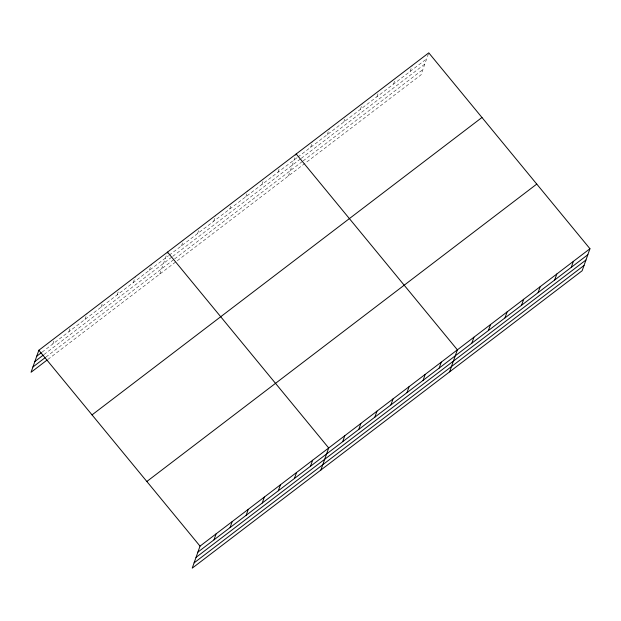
<?xml version="1.0" encoding="UTF-8"?>
<svg xmlns="http://www.w3.org/2000/svg" width="621" height="621" viewBox="0 0 621 621"><rect width="100%" height="100%" fill="white"/><g stroke="black" fill="none" stroke-linecap="round" stroke-linejoin="round"><path stroke-width="0.47" stroke-dasharray="3.1 2.33" d="M52.816 343.956L54.632 338.833M68.9 331.692L70.716 326.561M84.984 319.427L87.103 313.442M101.068 307.154L102.884 302.031M117.152 294.89L118.968 289.759M133.236 282.625L135.355 276.64M149.327 270.352L151.439 264.375M159.729 274.133L167.228 252.957M181.495 245.823L183.311 240.692M197.579 233.55L199.395 228.427M213.663 221.286L215.782 215.301M229.747 209.013L231.563 203.89M245.831 196.748L247.95 190.763M261.915 184.484L263.731 179.353M277.998 172.211L279.815 167.088M288.4 175.991L295.899 154.815M310.655 147.309L312.472 142.178M327.228 134.664L329.347 128.687M343.801 122.026L345.618 116.903M360.374 109.389L362.19 104.258M376.939 96.752L378.756 91.621M393.512 84.107L395.329 78.983M410.085 71.469L412.204 65.492M428.474 53.701L420.976 74.877L305.726 162.78M42.096 352.138L168.47 255.751M169.238 255.169L297.094 157.649M297.847 157.074L426.658 58.832M44.044 354.513L171.955 256.954M172.723 256.372L300.494 158.922M301.247 158.347L424.787 64.126M45.946 357.044L173.857 259.493M174.625 258.91L302.326 161.507M303.079 160.932L422.854 69.583M47.902 359.419L175.813 261.868M177.342 260.696L304.973 163.354"/><path stroke-width="0.93" d="M589.95 248.726L200.024 546.123L192.223 568.153L582.149 270.756L589.95 248.726L428.777 52.847L38.851 350.244L31.05 372.274L47.134 360.009M213.989 539.835L216.108 533.85M230.073 527.571L232.192 521.586M246.157 515.298L248.276 509.321M262.241 503.033L264.36 497.048M278.324 490.769L280.444 484.784M294.408 478.496L296.527 472.519M310.5 466.231L312.611 460.246M320.902 470.012L328.703 447.982L167.523 252.103M342.668 441.694L344.787 435.717M358.752 429.429L360.871 423.444M374.836 417.165L376.955 411.18M390.92 404.892L393.039 398.915M407.003 392.627L409.123 386.642M423.087 380.355L425.206 374.378M439.171 368.09L441.29 362.105M449.573 371.87L457.374 349.84L296.201 153.961M471.828 343.18L473.947 337.203M488.401 330.543L490.52 324.566M504.974 317.905L507.093 311.921M521.547 305.268L523.666 299.283M538.12 292.623L540.231 286.646M554.685 279.986L556.804 274.008M571.258 267.348L573.377 261.363M36.732 356.229L41.328 352.72M34.854 361.523L43.284 355.096M32.929 366.98L45.178 357.634M92.04 414.882L481.966 117.485M146.835 481.485L536.761 184.088M197.905 552.108L587.831 254.711M196.026 557.402L585.96 260.005M194.101 562.859L584.027 265.462M38.851 350.244L200.024 546.123"/></g></svg>
